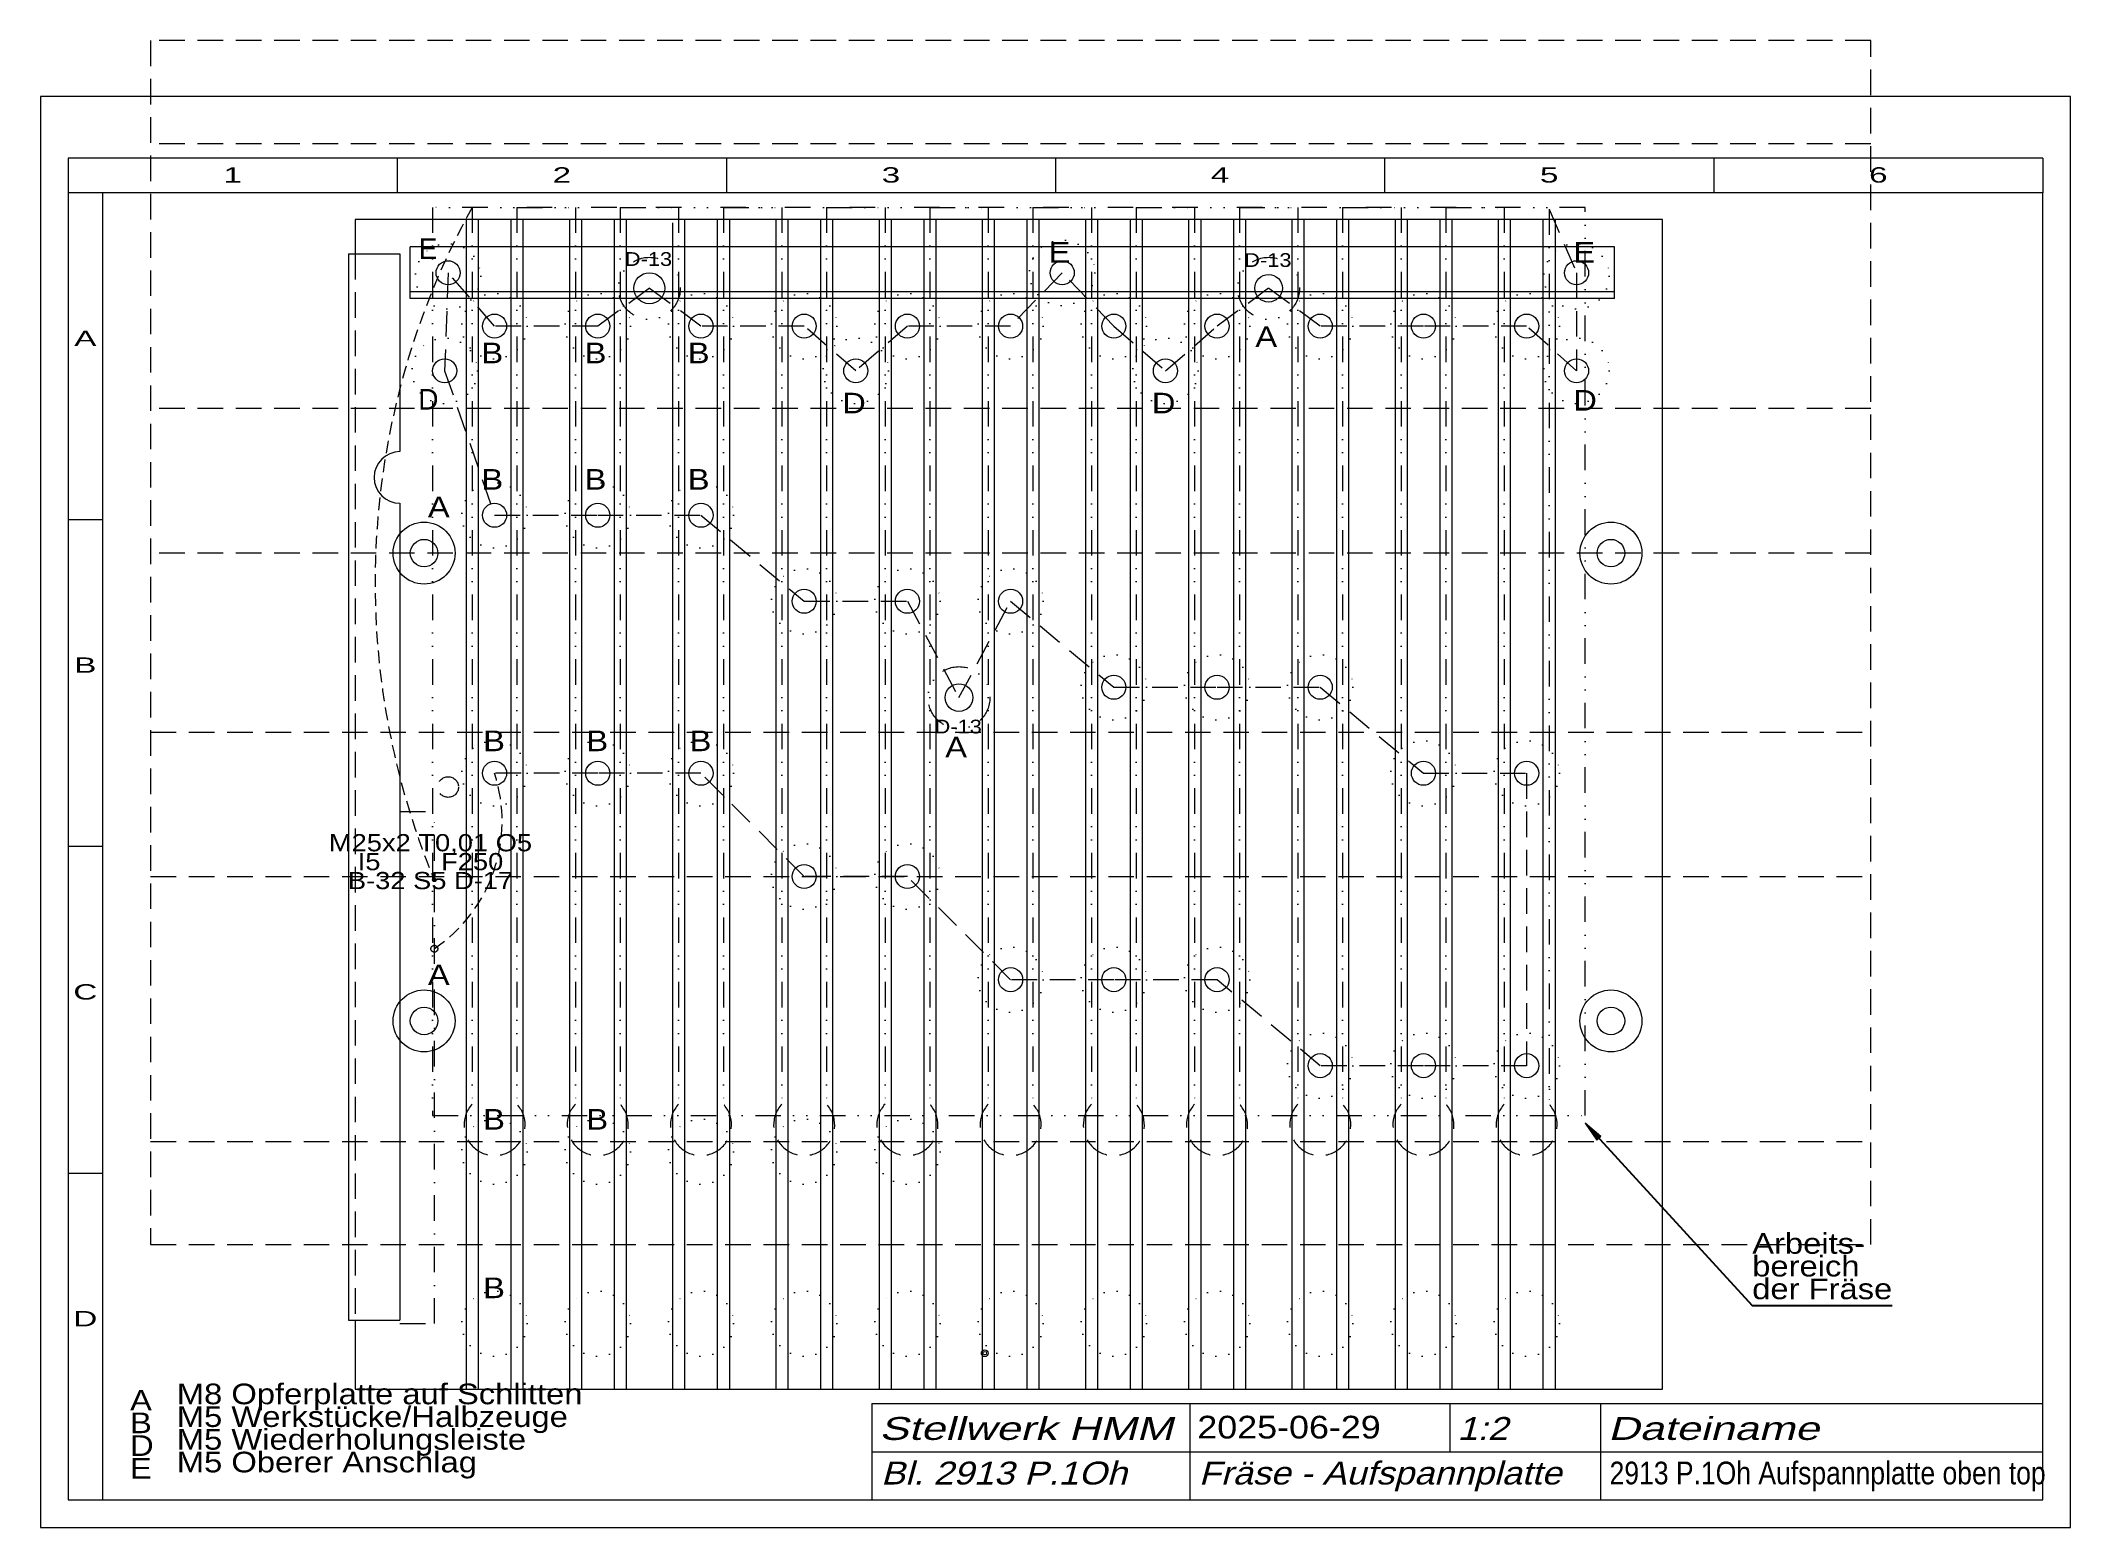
# Model space of a CAD drawing. Extents: x 2 to 592, y 2 to 434.
import ezdxf
from ezdxf.enums import TextEntityAlignment as Align

# ---------------------------------------------------------------- set-up
doc = ezdxf.new("R2010")
doc.units = 0
doc.header["$LTSCALE"] = 14.85
for name, pattern in [('DASHDOT', [1, 0.5, -0.25, 0, -0.25]), ('DASHED', [0.75, 0.5, -0.25]), ('DIVIDE', [1.25, 0.5, -0.25, 0, -0.25, 0, -0.25]), ('DOT', [0.25, 0, -0.25]), ('HIDDEN', [0.375, 0.25, -0.125]), ('PHANTOM', [2.5, 1.25, -0.25, 0.25, -0.25, 0.25, -0.25])]:
    doc.linetypes.add(name, pattern=pattern)
for name, color, linetype, lineweight in [('2913_0 Y-SCHLITTEN', 30, 'CONTINUOUS', 0), ('2913_1 AUFSPANNPLATTE', 7, 'CONTINUOUS', 18), ('2913_1O', 14, 'CONTINUOUS', 0), ('2913_1O~A', 5, 'CONTINUOUS', 0), ('2913_2P', 14, 'CONTINUOUS', 0), ('2913__ FRÄSE - AUFSPANNPLATTE', 7, 'CONTINUOUS', 18), ('BESCHRIFTUNG', 7, 'CONTINUOUS', 25), ('STANDARD', 7, 'CONTINUOUS', 0)]:
    doc.layers.add(name, color=color, linetype=linetype, lineweight=lineweight)
doc.styles.add('Arial', font='arial.ttf')

# ---------------------------------------------------------------- blocks, each defined once
blk = doc.blocks.new('_A319615680', base_point=(450.91, 66.52))
at = {"layer": '2913_2P', "linetype": 'CONTINUOUS'}
blk.add_hatch(color=172, dxfattribs=at).paths.add_polyline_path([(455.51, 115.68), (450.91, 119.53), (454.35, 114.62)])
at = {"layer": '2913_2P', "color": 7, "linetype": 'CONTINUOUS', "lineweight": 25}
for p, q in [((450.91, 119.53), (499.51, 66.52)), ((499.51, 66.52), (540.23, 66.52))]:
    blk.add_line(p, q, dxfattribs=at)
at = {"layer": '2913_2P', "color": 172, "linetype": 'CONTINUOUS', "lineweight": 0}
for p, q in [((455.51, 115.68), (450.91, 119.53)), ((450.91, 119.53), (454.35, 114.62)), ((454.35, 114.62), (455.51, 115.68))]:
    blk.add_line(p, q, dxfattribs=at)

msp = doc.modelspace()

# ---------------------------------------------------------------- linework, layer by layer
at = {"layer": '2913_0 Y-SCHLITTEN', "linetype": 'DASHED'}
for p, q in [((533.95, 434.23), (33.95, 434.23)), ((33.95, 434.23), (33.95, 84.23)), ((533.95, 84.23), (533.95, 434.23)), ((533.95, 404.23), (33.95, 404.23)), ((533.95, 327.23), (33.95, 327.23)), ((533.95, 285.23), (33.95, 285.23)), ((33.95, 233.23), (533.95, 233.23)), ((33.95, 191.23), (533.95, 191.23)), ((33.95, 114.23), (533.95, 114.23)), ((33.95, 84.23), (533.95, 84.23))]:
    msp.add_line(p, q, dxfattribs=at)
at = {"layer": '2913_0 Y-SCHLITTEN', "color": 30, "linetype": 'DIVIDE', "lineweight": 20}
for p, q in [((450.94, 385.73), (115.94, 385.73)), ((115.94, 385.73), (115.94, 121.73)), ((450.94, 121.73), (450.94, 385.73)), ((115.94, 121.73), (450.94, 121.73))]:
    msp.add_line(p, q, dxfattribs=at)
at = {"layer": '2913_1 AUFSPANNPLATTE'}
for p, q in [((473.45, 382.23), (93.45, 382.23)), ((93.45, 382.23), (93.45, 372.23)), ((125.7, 382.23), (125.7, 42.23)), ((129.2, 382.23), (129.2, 42.23)), ((138.7, 382.23), (138.7, 42.23)), ((142.2, 382.23), (142.2, 42.23)), ((155.7, 382.23), (155.7, 42.23)), ((159.2, 382.23), (159.2, 42.23)), ((168.7, 382.23), (168.7, 42.23)), ((172.2, 382.23), (172.2, 42.23)), ((185.7, 381.23), (185.7, 42.23)), ((189.2, 382.23), (189.2, 42.23)), ((198.7, 382.23), (198.7, 42.23)), ((202.2, 382.23), (202.2, 42.23)), ((215.7, 382.23), (215.7, 42.23)), ((219.2, 382.23), (219.2, 42.23)), ((228.7, 382.23), (228.7, 42.23)), ((232.2, 382.23), (232.2, 42.23)), ((245.7, 382.23), (245.7, 42.23)), ((249.2, 382.23), (249.2, 42.23)), ((258.7, 382.23), (258.7, 42.23)), ((262.2, 382.23), (262.2, 42.23)), ((275.7, 382.23), (275.7, 42.23)), ((279.2, 382.23), (279.2, 42.23)), ((288.7, 382.23), (288.7, 42.23)), ((292.2, 382.23), (292.2, 42.23)), ((305.7, 382.23), (305.7, 42.23)), ((309.2, 382.23), (309.2, 42.23)), ((318.7, 382.23), (318.7, 42.23)), ((322.2, 382.23), (322.2, 42.23)), ((335.7, 382.23), (335.7, 42.23)), ((339.2, 382.23), (339.2, 42.23)), ((348.7, 382.23), (348.7, 42.23)), ((352.2, 382.23), (352.2, 42.23)), ((365.7, 382.23), (365.7, 42.23)), ((369.2, 382.23), (369.2, 42.23)), ((378.7, 382.23), (378.7, 42.23)), ((382.2, 382.23), (382.2, 42.23)), ((395.7, 382.23), (395.7, 42.23)), ((399.2, 382.23), (399.2, 42.23)), ((408.7, 382.23), (408.7, 42.23)), ((412.2, 382.23), (412.2, 42.23)), ((425.7, 382.23), (425.7, 42.23)), ((429.2, 382.23), (429.2, 42.23)), ((438.7, 382.23), (438.7, 42.23)), ((442.2, 382.23), (442.2, 42.23)), ((473.45, 42.23), (473.45, 382.23)), ((91.45, 372.23), (91.45, 62.23)), ((91.45, 372.23), (106.45, 372.23)), ((106.45, 372.23), (106.45, 314.73)), ((459.45, 374.23), (109.45, 374.23)), ((109.45, 359.23), (109.45, 374.23)), ((459.45, 359.23), (459.45, 374.23)), ((459.45, 361.23), (109.45, 361.23)), ((459.45, 359.23), (109.45, 359.23)), ((106.45, 299.73), (106.45, 62.23)), ((91.45, 62.23), (106.45, 62.23)), ((93.45, 62.23), (93.45, 42.23)), ((93.45, 42.23), (473.45, 42.23))]:
    msp.add_line(p, q, dxfattribs=at)
at = {"layer": '2913_1 AUFSPANNPLATTE', "linetype": 'DASHED'}
msp.add_line((93.45, 372.23), (93.45, 62.23), dxfattribs=at)
at = {"layer": '2913_1 AUFSPANNPLATTE', "linetype": 'DASHDOT'}
for p, q in [((106.45, 210.08), (116.45, 210.08)), ((116.45, 61.23), (116.45, 210.08)), ((106.45, 61.23), (116.45, 61.23))]:
    msp.add_line(p, q, dxfattribs=at)
at = {"layer": '2913_1 AUFSPANNPLATTE', "linetype": 'DOT'}
for centre in [(120.45, 365.73), (298.95, 366.73), (448.45, 365.73), (133.95, 351.23), (163.95, 351.23), (193.95, 351.23), (223.95, 351.23), (253.95, 351.23), (283.95, 351.23), (313.95, 351.23), (343.95, 351.23), (373.95, 351.23), (403.95, 351.23), (433.95, 351.23), (119.45, 338.23), (238.95, 338.23), (328.95, 338.23), (448.45, 338.23), (133.95, 296.23), (163.95, 296.23), (193.95, 296.23), (223.95, 271.23), (253.95, 271.23), (283.95, 271.23), (313.95, 246.23), (343.95, 246.23), (373.95, 246.23), (133.95, 221.23), (163.95, 221.23), (193.95, 221.23), (403.95, 221.23), (433.95, 221.23), (223.95, 191.23), (253.95, 191.23), (283.95, 161.23), (313.95, 161.23), (343.95, 161.23), (373.95, 136.23), (403.95, 136.23), (433.95, 136.23), (133.95, 111.23), (163.95, 111.23), (193.95, 111.23), (223.95, 111.23), (253.95, 111.23), (133.95, 61.23), (163.95, 61.23), (193.95, 61.23), (223.95, 61.23), (253.95, 61.23), (283.95, 61.23), (313.95, 61.23), (343.95, 61.23), (373.95, 61.23), (403.95, 61.23), (433.95, 61.23)]:
    msp.add_circle(centre, 9.5, dxfattribs=at)
at = {"layer": '2913_1 AUFSPANNPLATTE'}
for centre, radius in [((113.47, 285.23), 9), ((113.47, 285.23), 4), ((458.45, 285.23), 9), ((458.45, 285.23), 4), ((113.47, 149.23), 9), ((458.45, 149.23), 9), ((113.47, 149.23), 4), ((458.45, 149.23), 4)]:
    msp.add_circle(centre, radius, dxfattribs=at)
at = {"layer": '2913_1 AUFSPANNPLATTE', "linetype": 'DASHED'}
msp.add_circle((120.47, 217.23), 3, dxfattribs=at)
at = {"layer": '2913_1 AUFSPANNPLATTE'}
msp.add_arc((106.45, 307.23), 7.5, 90, 270, dxfattribs=at)
at = {"layer": '2913_1O', "linetype": 'DIVIDE'}
for p, q in [((127.45, 385.73), (127.45, 125.04)), ((140.45, 385.73), (140.45, 125.04)), ((140.45, 385.73), (157.45, 385.73)), ((157.45, 385.73), (157.45, 125.04)), ((170.45, 385.73), (170.45, 125.04)), ((170.45, 385.73), (187.45, 385.73)), ((187.45, 385.73), (187.45, 125.04)), ((200.45, 385.73), (200.45, 125.04)), ((200.45, 385.73), (217.45, 385.73)), ((217.45, 385.73), (217.45, 125.04)), ((230.45, 385.73), (230.45, 125.04)), ((230.45, 385.73), (247.45, 385.73)), ((247.45, 385.73), (247.45, 125.04)), ((260.45, 385.73), (260.45, 125.04)), ((260.45, 385.73), (277.45, 385.73)), ((277.45, 385.73), (277.45, 125.04)), ((290.45, 385.73), (290.45, 125.04)), ((290.45, 385.73), (307.45, 385.73)), ((307.45, 385.73), (307.45, 125.04)), ((320.45, 385.73), (320.45, 125.04)), ((320.45, 385.73), (337.45, 385.73)), ((337.45, 385.73), (337.45, 125.04)), ((350.45, 385.73), (350.45, 125.04)), ((350.45, 385.73), (367.45, 385.73)), ((367.45, 385.73), (367.45, 125.04)), ((380.45, 385.73), (380.45, 125.04)), ((380.45, 385.73), (397.45, 385.73)), ((397.45, 385.73), (397.45, 125.04)), ((410.45, 385.73), (410.45, 125.04)), ((410.45, 385.73), (427.45, 385.73)), ((427.45, 385.73), (427.45, 125.04)), ((440.45, 385.23), (440.45, 125.04))]:
    msp.add_line(p, q, dxfattribs=at)
at = {"layer": '2913_1O', "linetype": 'DASHED'}
for p, q in [((440.45, 385.23), (448.45, 366.73)), ((120.45, 366.73), (119.45, 338.23)), ((133.95, 351.23), (120.45, 366.73)), ((298.95, 366.73), (283.95, 351.23)), ((313.95, 351.23), (298.95, 366.73)), ((448.45, 366.73), (448.45, 338.23)), ((178.95, 362.23), (163.95, 351.23)), ((193.95, 351.23), (178.95, 362.23)), ((358.95, 362.23), (343.95, 351.23)), ((373.95, 351.23), (358.95, 362.23)), ((163.95, 351.23), (133.95, 351.23)), ((223.95, 351.23), (193.95, 351.23)), ((238.95, 338.23), (223.95, 351.23)), ((253.95, 351.23), (238.95, 338.23)), ((283.95, 351.23), (253.95, 351.23)), ((313.95, 351.23), (328.95, 338.23)), ((328.95, 338.23), (343.95, 351.23)), ((403.95, 351.23), (373.95, 351.23)), ((433.95, 351.23), (403.95, 351.23)), ((448.45, 338.23), (433.95, 351.23)), ((119.45, 338.23), (133.95, 296.23)), ((133.95, 296.23), (163.95, 296.23)), ((163.95, 296.23), (193.95, 296.23)), ((193.95, 296.23), (223.95, 271.23)), ((223.95, 271.23), (253.95, 271.23)), ((253.95, 271.23), (268.95, 243.23)), ((268.95, 243.23), (283.95, 271.23)), ((283.95, 271.23), (313.95, 246.23)), ((313.95, 246.23), (343.95, 246.23)), ((343.95, 246.23), (373.95, 246.23)), ((373.95, 246.23), (403.95, 221.23)), ((163.95, 221.23), (133.95, 221.23)), ((193.95, 221.23), (163.95, 221.23)), ((223.95, 191.23), (193.95, 221.23)), ((403.95, 221.23), (433.95, 221.23)), ((433.95, 221.23), (433.95, 136.23)), ((253.95, 191.23), (223.95, 191.23)), ((283.95, 161.23), (253.95, 191.23)), ((313.95, 161.23), (283.95, 161.23)), ((343.95, 161.23), (313.95, 161.23)), ((373.95, 136.23), (343.95, 161.23)), ((403.95, 136.23), (373.95, 136.23)), ((433.95, 136.23), (403.95, 136.23))]:
    msp.add_line(p, q, dxfattribs=at)
at = {"layer": '2913_1O'}
for centre, radius in [((120.45, 366.73), 3.5), ((178.95, 362.23), 4.5), ((298.95, 366.73), 3.5), ((358.95, 362.23), 4), ((448.45, 366.73), 3.5), ((133.95, 351.23), 3.5), ((163.95, 351.23), 3.5), ((193.95, 351.23), 3.5), ((223.95, 351.23), 3.5), ((253.95, 351.23), 3.5), ((283.95, 351.23), 3.5), ((313.95, 351.23), 3.5), ((343.95, 351.23), 3.5), ((373.95, 351.23), 3.5), ((403.95, 351.23), 3.5), ((433.95, 351.23), 3.5), ((119.45, 338.23), 3.5), ((238.95, 338.23), 3.5), ((328.95, 338.23), 3.5), ((448.45, 338.23), 3.5), ((133.95, 296.23), 3.5), ((163.95, 296.23), 3.5), ((193.95, 296.23), 3.5), ((223.95, 271.23), 3.5), ((253.95, 271.23), 3.5), ((283.95, 271.23), 3.5), ((313.95, 246.23), 3.5), ((343.95, 246.23), 3.5), ((373.95, 246.23), 3.5), ((268.95, 243.23), 4), ((133.95, 221.23), 3.5), ((163.95, 221.23), 3.5), ((193.95, 221.23), 3.5), ((403.95, 221.23), 3.5), ((433.95, 221.23), 3.5), ((223.95, 191.23), 3.5), ((253.95, 191.23), 3.5), ((283.95, 161.23), 3.5), ((313.95, 161.23), 3.5), ((343.95, 161.23), 3.5), ((373.95, 136.23), 3.5), ((403.95, 136.23), 3.5), ((433.95, 136.23), 3.5)]:
    msp.add_circle(centre, radius, dxfattribs=at)
at = {"layer": '2913_1O', "linetype": 'PHANTOM'}
for centre, radius in [((116.45, 190.23), 0.5), ((116.45, 170.23), 1)]:
    msp.add_circle(centre, radius, dxfattribs=at)
at = {"layer": '2913_1O', "linetype": 'HIDDEN'}
for centre, radius, start, end in [((324.47, 276.58), 225.24, 151.0149, 202.54429), ((91.37, 207.34), 44.78, 304.04511, 378.08076)]:
    msp.add_arc(centre, radius, start, end, dxfattribs=at)
at = {"layer": '2913_1O', "linetype": 'DASHED'}
for centre in [(133.95, 118.99), (163.95, 118.99), (193.95, 118.99), (223.95, 118.99), (253.95, 118.99), (283.95, 118.99), (313.95, 118.99), (343.95, 118.99), (373.95, 118.99), (403.95, 118.99), (433.95, 118.99)]:
    msp.add_arc(centre, 8.88, 137.07252, 402.92748, dxfattribs=at)
at = {"layer": '2913_1O~A', "linetype": 'DIVIDE'}
for centre in [(178.95, 362.23), (358.95, 362.23), (268.95, 243.23)]:
    msp.add_circle(centre, 9, dxfattribs=at)
at = {"layer": '2913__ FRÄSE - AUFSPANNPLATTE'}
for radius in [1, 0.5]:
    msp.add_circle((276.45, 52.65), radius, dxfattribs=at)
at = {"layer": 'STANDARD'}
for p, q in [((592, 418), (2, 418)), ((2, 418), (2, 2)), ((592, 2), (592, 418)), ((584, 400), (10, 400)), ((10, 400), (10, 390)), ((105.67, 400), (105.67, 390)), ((201.33, 400), (201.33, 390)), ((297, 400), (297, 390)), ((392.67, 400), (392.67, 390)), ((488.33, 400), (488.33, 390)), ((584, 400), (584, 390)), ((10, 390), (10, 10)), ((20, 390), (10, 390)), ((20, 390), (20, 10)), ((584, 390), (20, 390)), ((584, 10), (584, 390)), ((10, 295), (20, 295)), ((10, 200), (20, 200)), ((10, 105), (20, 105)), ((10, 10), (20, 10)), ((20, 10), (584, 10)), ((2, 2), (592, 2))]:
    msp.add_line(p, q, dxfattribs=at)
at = {"layer": 'STANDARD', "lineweight": 0}
for p, q in [((243.64, 38), (584, 38)), ((243.64, 38), (243.64, 10)), ((336.04, 38), (336.04, 10)), ((411.64, 38), (411.64, 24)), ((455.43, 38), (455.43, 10)), ((243.64, 24), (584, 24))]:
    msp.add_line(p, q, dxfattribs=at)

# ---------------------------------------------------------------- block references
at = {"layer": '2913_2P'}
msp.add_blockref('_A319615680', (450.91, 66.52), dxfattribs=at)

# ---------------------------------------------------------------- texts
at = {"layer": '2913_0 Y-SCHLITTEN', "linetype": 'DASHED', "insert": (499.51, 68.26), "char_height": 6, "attachment_point": 7, "line_spacing_factor": 0.66, "style": 'Arial'}
msp.add_mtext('\\W1.135040;Arbeits-\\Pbereich\\Pder Fräse', dxfattribs=at)
at = {"layer": '2913_1O', "insert": (115.33, 195.51), "char_height": 5, "attachment_point": 5, "line_spacing_factor": 0.66, "style": 'Arial'}
msp.add_mtext('\\W1.135091;M25x2 T0,01 O5\\PI5        F250\\PB-32 S5 D-17', dxfattribs=at)
at = {"layer": '2913_1O~A', "linetype": 'HIDDEN', "style": 'Arial', "width": 1.135067}
for p in [(171.82, 368.73), (351.86, 368.43), (261.84, 232.81)]:
    msp.add_text('D-13', height=4, dxfattribs=at).set_placement(p)
at = {"layer": 'BESCHRIFTUNG', "style": 'Arial'}
for s, width, p in [('E', 0.973041, (111.89, 370.76)), ('E', 1.134916, (294.99, 369.65)), ('E', 1.134916, (447.49, 369.65)), ('A', 1.134916, (355.09, 345.17)), ('B', 1.134916, (130.12, 340.42)), ('B', 1.134916, (160.12, 340.42)), ('B', 1.134916, (190.12, 340.42)), ('D', 0.972763, (111.77, 326.96)), ('D', 1.134937, (234.99, 325.85)), ('D', 1.134937, (324.99, 325.85)), ('D', 1.134937, (447.49, 326.65)), ('B', 1.134916, (130.12, 303.68)), ('B', 1.134916, (160.12, 303.68)), ('B', 1.134916, (190.12, 303.68)), ('A', 1.134916, (114.57, 295.64)), ('B', 1.134916, (130.63, 227.65)), ('B', 1.134916, (160.63, 227.65)), ('B', 1.134916, (190.63, 227.65)), ('A', 1.134916, (264.94, 225.85)), ('A', 1.134916, (114.57, 159.64)), ('B', 1.134916, (130.63, 117.64)), ('B', 1.134916, (160.63, 117.64)), ('B', 1.134916, (130.63, 68.64))]:
    msp.add_text(s, height=6, dxfattribs=dict(at, width=width)).set_placement(p)
at = {"layer": 'BESCHRIFTUNG', "style": 'Arial', "oblique": 15}
for s, width, p in [('Stellwerk HMM', 1.365378, (245.83, 34.08)), ('1:2', 1.134865, (413.83, 34.08)), ('Dateiname', 1.365343, (457.62, 34.08)), ('Bl. 2913 P.1Oh', 1.134926, (246.27, 21.12)), ('Fräse - Aufspannplatte', 1.121609, (338.67, 21.12))]:
    msp.add_text(s, height=6.65, dxfattribs=dict(at, width=width)).set_placement(p, align=Align.TOP_LEFT)
at = {"layer": 'BESCHRIFTUNG', "style": 'Arial'}
for s, width, p in [('2025-06-29', 1.130203, (338.23, 34.45)), ('2913 P.1Oh Aufspannplatte oben top', 0.835411, (458.06, 21.12))]:
    msp.add_text(s, height=6.6, dxfattribs=dict(at, width=width)).set_placement(p, align=Align.TOP_LEFT)
at = {"layer": 'BESCHRIFTUNG', "char_height": 6, "attachment_point": 7, "line_spacing_factor": 0.66, "style": 'Arial'}
for s, insert in [('\\W1.134916;A\\PB\\PD\\PE', (28, 16.19)), ('\\W1.135076;M8 Opferplatte auf Schlitten\\PM5 Werkstücke/Halbzeuge\\PM5 Wiederholungsleiste\\PM5 Oberer Anschlag', (41.59, 16.19))]:
    msp.add_mtext(s, dxfattribs=dict(at, insert=insert))
at = {"layer": 'STANDARD', "style": 'Arial'}
for s, width, p in [('1', 1.547923, (57.83, 392.95)), ('2', 1.547922, (153.5, 392.95)), ('3', 1.547923, (249.17, 392.95)), ('4', 1.547923, (344.83, 392.95)), ('5', 1.547922, (440.5, 392.95)), ('6', 1.547923, (536.17, 392.95)), ('A', 1.547987, (15, 345.45)), ('B', 1.547987, (15, 250.45)), ('C', 1.548103, (15, 155.45)), ('D', 1.548104, (15, 60.45))]:
    msp.add_text(s, height=4.46, dxfattribs=dict(at, width=width)).set_placement(p, align=Align.CENTER)

doc.saveas('drawing.dxf')
